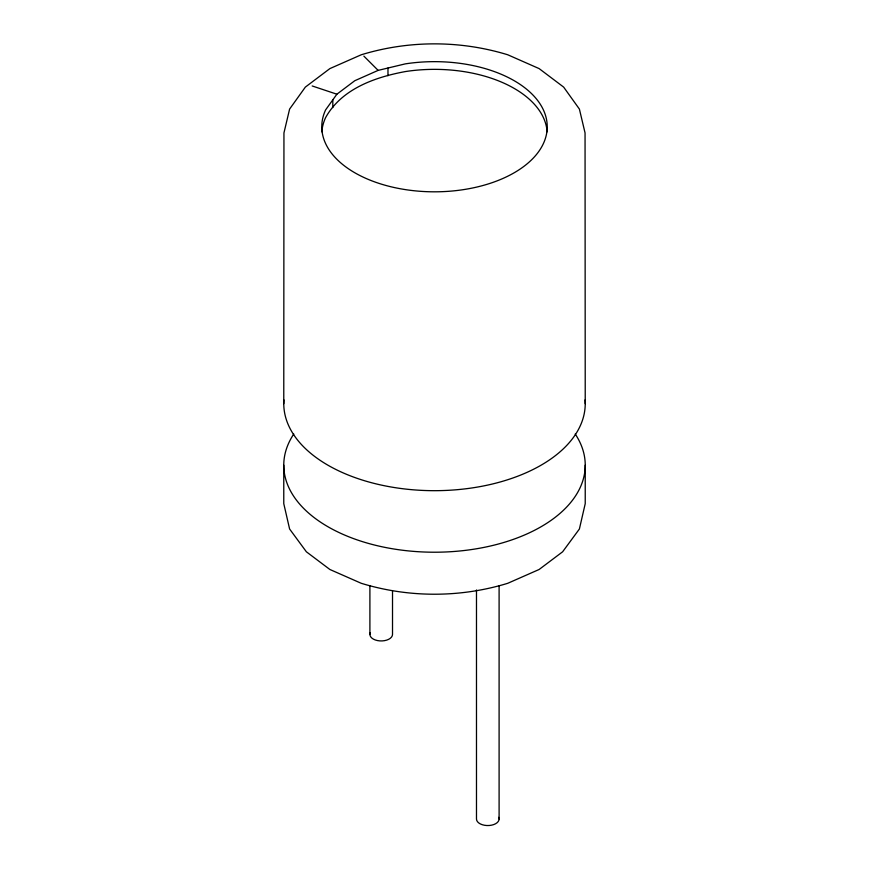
<?xml version="1.0" encoding="UTF-8"?>
<svg xmlns="http://www.w3.org/2000/svg" width="869" height="869" viewBox="0 0 869 869"><rect width="100%" height="100%" fill="white"/><g stroke="black" fill="none" stroke-linecap="round" stroke-linejoin="round"><path stroke-width="1.3" d="M336.879 94.2L325.614 109.896A112.72 65.077 0 0 0 424.68 191.571A112.72 65.077 0 0 0 546.797 121.063A112.72 65.077 0 0 0 405.323 63.871L378.134 70.378L354.791 80.719L336.879 94.2L312.188 85.966M363.883 56.127L378.134 70.378M585.228 403.651L585.054 132.935L579.395 109.07L563.655 87.106L539.117 68.597L507.757 54.78C460.233 40.224 408.767 40.224 361.243 54.78L329.883 68.597L305.345 87.106L289.605 109.07L283.946 132.935L283.772 403.651M585.228 465.187L585.228 503.651L579.395 529.004L562.623 551.793L539.117 569.488L507.757 583.295C460.233 597.861 408.767 597.861 361.243 583.295L329.883 569.488L306.377 551.793L289.605 529.004L283.772 503.651L283.772 465.187M499.099 585.912L499.099 819.022M476.484 589.986L476.484 819.022A11.308 6.528 0 0 0 489.269 825.496A11.308 6.528 0 0 0 498.708 817.338M392.516 590.974L392.516 634.413A11.308 6.528 0 0 1 379.731 640.887A11.308 6.528 0 0 1 370.292 632.73M387.976 68.021L387.976 75.722M369.901 585.543L369.901 634.413M332.805 99.881L332.805 107.571M575.224 434.011A150.728 87.019 0 0 1 434.5 552.217A150.728 87.019 0 0 1 293.776 434.011M585.087 399.881A150.728 87.019 0 0 1 434.5 490.681A150.728 87.019 0 0 1 283.913 399.881M321.867 131.827A112.72 65.077 0 0 1 325.614 117.587C341.571 88.931 374.832 77.222 405.323 71.573A112.72 65.077 0 0 1 547.133 131.827"/></g></svg>
